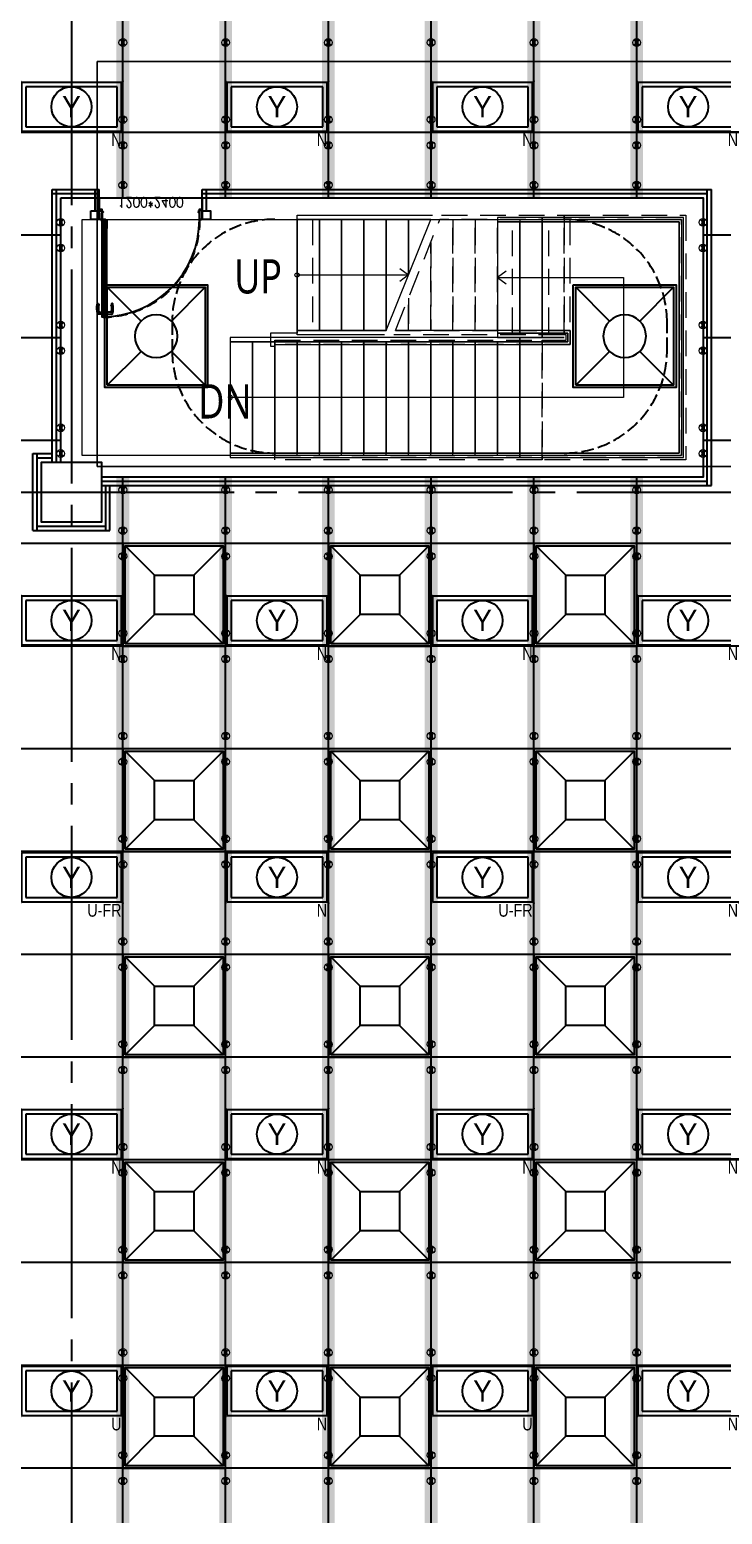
# Model space of a CAD drawing. Header units: millimetres. Extents: x -17313 to 27370, y -1010 to 13584.
# Drawn here: x 10991 to 11800, y 3306 to 5040 of the extents above; entities that cross this region are included whole.
import ezdxf
from ezdxf.enums import TextEntityAlignment as Align

# ---------------------------------------------------------------- set-up
doc = ezdxf.new("R2010")
doc.units = ezdxf.units.MM
doc.header["$LTSCALE"] = 100
for name, pattern in [('188K-SM-03-F10-ARCH-PA-Y2257103$0$HIDDEN2', [0.1875, 0.125, -0.0625]), ('X-S-FAB-L10$0$COL-CEN-LIN', [3.25, 2.5, -0.25, 0.25, -0.25]), ('X-S-FAB-L10$0$HIDDEN', [0.4, 0.3, -0.1]), ('X-S-FAB-L10$0$JJP_虛線(退縮線、投影線、地下室範圍、非屬本工程、圖面分區)', [0.45, 0.3, -0.15]), ('X-S-FAB-L10$0$虛線', [0.846667, 0.423333, -0.423333])]:
    doc.linetypes.add(name, pattern=pattern)
for name, color, linetype in [('0-XREF', 7, 'Continuous'), ('188K-SM-03-F10-ARCH-CEIL-Y2257103$0$K-CEIL-4.2', 8, 'Continuous'), ('188K-SM-03-F10-ARCH-CEIL-Y2257103$0$K-CEIL-4.2-AREA', 8, 'Continuous'), ('188K-SM-03-F10-ARCH-CEIL-Y2257103$0$K-鋼構', 121, 'Continuous'), ('188K-SM-03-F10-ARCH-PA-Y2257103$0$K-P1S-4.2-單抗', 53, 'Continuous'), ('188K-SM-03-F10-ARCH-PA-Y2257103$0$K-岩棉 2hr 7.5-單抗', 53, 'Continuous'), ('188K-SM-03-F10-ARCH-PA-Y2257103$0$非YK-K-防火門', 53, 'Continuous'), ('188K-SM-06-F10-ELEC-LIGHT-Y2257103$0$E-LIGHT(Y)-N', 8, 'Continuous'), ('188K-SM-06-F10-ELEC-LIGHT-Y2257103$0$E-LIGHT(Y)-U FR', 8, 'Continuous'), ('188K-SM-06-F10-ELEC-LIGHT-Y2257103$0$E-LIGHT(Y)-U XLPE', 8, 'Continuous'), ('188K-SM-06-F10-HVAC-FFU-Y2257103$0$AC-FFU-HEPA', 5, 'Continuous'), ('188K-SM-06-F10-HVAC-FFU-Y2257103$0$AC-FFU-ULPA+化學濾網-', 6, 'Continuous'), ('X-S-FAB-L10$0$0-DIM-TXT', 8, 'Continuous'), ('X-S-FAB-L10$0$A-STRS', 8, 'Continuous'), ('X-S-FAB-L10$0$A-TEXT', 8, 'Continuous'), ('X-S-FAB-L10$0$A-WALL-IN', 8, 'Continuous'), ('X-S-FAB-L10$0$BLOCK', 8, 'Continuous'), ('X-S-FAB-L10$0$CCL', 8, 'X-S-FAB-L10$0$COL-CEN-LIN'), ('X-S-FAB-L10$0$COL-S', 8, 'Continuous'), ('X-S-FAB-L10$0$DW_Frame', 8, 'Continuous'), ('X-S-FAB-L10$0$HID', 8, 'X-S-FAB-L10$0$HIDDEN'), ('X-S-FAB-L10$0$S-FNDN', 8, 'Continuous'), ('X-S-FAB-L10$0$S-SLAB-SHOW', 8, 'Continuous')]:
    doc.layers.add(name, color=color, linetype=linetype)
doc.layers.add('188K-SM-03-F10-ARCH-CEIL-Y2257103$0$K-吊點-標準', color=8, linetype='Continuous', lineweight=9)
doc.layers.add('188K-SM-06-F10-ELEC-LIGHT-Y2257103$0$Defpoints-CAS', color=8, linetype='Continuous', plot=False)
doc.styles.add('188K-SM-03-F10-ARCH-PA-Y2257103$0$Standard', font='txt.shx', dxfattribs={"bigfont": 'chineset.shx'})
doc.styles.add('188K-SM-06-F10-ELEC-LIGHT-Y2257103$0$Standard', font='arial.ttf')
doc.styles.add('188K-SM-06-F10-ELEC-LIGHT-Y2257103$0$xCI-5-F20-03-燈具$0$Standard', font='')
doc.styles.add('X-S-FAB-L10$0$CHINA', font='simplex.shx', dxfattribs={"width": 0.75, "bigfont": 'chineset.shx'})
doc.styles.add('X-S-FAB-L10$0$Standard', font='', dxfattribs={"width": 0.8})
doc.styles.add('X-S-FAB-L10$0$TG_NOTE_TEXT', font='simplex.shx', dxfattribs={"width": 0.75, "bigfont": 'chineset.shx'})
doc.styles.get('188K-SM-06-F10-ELEC-LIGHT-Y2257103$0$xCI-5-F20-03-燈具$0$Standard').set_extended_font_data('PMingLiU')
doc.styles.get('X-S-FAB-L10$0$Standard').set_extended_font_data('Microsoft JhengHei')

# ---------------------------------------------------------------- blocks, each defined once
blk = doc.blocks.new('188K-SM-06-F10-HVAC-FFU-Y2257103$0$H-FFU-ULPA+化濾')
for p, q in [((-82.9, 82.9), (-117.2, 117.3)), ((-37.1, 82.9), (-2.7, 117.3)), ((-117.2, 2.8), (-82.9, 37.1)), ((-2.7, 2.8), (-37.1, 37.1))]:
    blk.add_line(p, q)
for points in [[(-2.7, 2.8), (-2.7, 117.3), (-117.2, 117.3), (-117.2, 2.8)], [(-37.1, 37.1), (-37.1, 82.9), (-82.9, 82.9), (-82.9, 37.1)]]:
    blk.add_lwpolyline(points, close=True)
at = {"layer": 'DefPoints'}
blk.add_lwpolyline([(-120, 120), (0, 120), (0, 0), (-120, 0)], close=True, dxfattribs=at)
blk = doc.blocks.new('188K-SM-06-F10-HVAC-FFU-Y2257103$0$H-FU-U-12x12')
for p, q in [((423, 777), (28, 1172)), ((777, 777), (1172, 1172)), ((28, 28), (423, 423)), ((1172, 28), (777, 423))]:
    blk.add_line(p, q)
blk.add_lwpolyline([(1172, 28), (1172, 1172), (28, 1172), (28, 28)], close=True)
blk.add_circle((600, 600), 250)
at = {"layer": 'DefPoints'}
blk.add_lwpolyline([(1200, 1200), (0, 1200), (0, 0), (1200, 0)], close=True, dxfattribs=at)
blk = doc.blocks.new('188K-SM-06-F10-HVAC-FFU-Y2257103')
at = {"layer": '188K-SM-06-F10-HVAC-FFU-Y2257103$0$AC-FFU-HEPA', "xscale": -0.09999999999999432, "yscale": 0.09999999999999432, "zscale": 0.09999999999999432}
for p in [(11199, 4622), (11746, 4622)]:
    blk.add_blockref('188K-SM-06-F10-HVAC-FFU-Y2257103$0$H-FU-U-12x12', p, dxfattribs=at)
at = {"layer": '188K-SM-06-F10-HVAC-FFU-Y2257103$0$AC-FFU-ULPA+化學濾網-', "xscale": -1}
for p in [(11100, 4320), (11340, 4320), (11580, 4320), (11100, 4080), (11340, 4080), (11580, 4080), (11100, 3840), (11340, 3840), (11580, 3840), (11100, 3600), (11340, 3600), (11580, 3600), (11100, 3360), (11340, 3360), (11580, 3360)]:
    blk.add_blockref('188K-SM-06-F10-HVAC-FFU-Y2257103$0$H-FFU-ULPA+化濾', p, dxfattribs=at)
blk = doc.blocks.new('X-S-FAB-L10$0$FAB2-L05')
at = {"layer": 'X-S-FAB-L10$0$CCL'}
for p, q in [((-15120, 11005), (-15120, 0)), ((-26880, 5220), (1210, 5220))]:
    blk.add_line(p, q, dxfattribs=at)
at = {"layer": 'X-S-FAB-L10$0$COL-S'}
blk.add_lwpolyline([(-15155, 5255), (-15085, 5255), (-15085, 5185), (-15155, 5185)], close=True, dxfattribs=at)
blk = doc.blocks.new('X-S-FAB-L10')
for p, q in [((11072.5, 4843.5), (11072.5, 4818.5)), ((11192.5, 4843.5), (11192.5, 4818.5))]:
    blk.add_line(p, q)
blk.add_lwpolyline([(11075.5, 4818.5), (11075.5, 4704.5), (11079.875, 4704.5), (11079.875, 4818.5)], close=True)
blk.add_arc((11075.5, 4818.5), 114, 270, 0)
at = {"layer": 'X-S-FAB-L10$0$A-STRS', "lineweight": 0}
for p, q in [((11303.5, 4823.5), (11461.5, 4823.5)), ((11303.5, 4818.5), (11303.5, 4823.5)), ((11589.5, 4820.5), (11537.5, 4820.5)), ((11537.5, 4820.5), (11537.5, 4815.5)), ((11589.5, 4815.5), (11589.5, 4820.5)), ((11615.5, 4820.5), (11589.5, 4820.5)), ((11589.5, 4820.5), (11589.5, 4815.5)), ((11754.5, 4820.5), (11615.5, 4820.5)), ((11754.5, 4540.5), (11754.5, 4820.5)), ((11459.5, 4818.5), (11303.5, 4818.5)), ((11303.5, 4688.5), (11303.5, 4818.5)), ((11303.5, 4818.5), (11459.5, 4818.5)), ((11303.5, 4688.5), (11303.5, 4818.5)), ((11303.5, 4818.5), (11329.5, 4818.5)), ((11329.5, 4688.5), (11329.5, 4818.5)), ((11329.5, 4818.5), (11329.5, 4688.5)), ((11329.5, 4688.5), (11329.5, 4818.5)), ((11329.5, 4818.5), (11355.5, 4818.5)), ((11355.5, 4688.5), (11355.5, 4818.5)), ((11355.5, 4818.5), (11355.5, 4688.5)), ((11355.5, 4688.5), (11355.5, 4818.5)), ((11355.5, 4818.5), (11381.5, 4818.5)), ((11381.5, 4688.5), (11381.5, 4818.5)), ((11381.5, 4818.5), (11381.5, 4688.5)), ((11381.5, 4688.5), (11381.5, 4818.5)), ((11381.5, 4818.5), (11407.5, 4818.5)), ((11407.5, 4688.5), (11407.5, 4818.5)), ((11407.5, 4818.5), (11407.5, 4688.5)), ((11407.5, 4688.5), (11407.5, 4818.5)), ((11407.5, 4818.5), (11433.5, 4818.5)), ((11407.5, 4688.5), (11459.5, 4818.5)), ((11433.5, 4753.5), (11433.5, 4818.5)), ((11433.5, 4818.5), (11433.5, 4753.5)), ((11433.5, 4753.5), (11433.5, 4818.5)), ((11433.5, 4818.5), (11459.5, 4818.5)), ((11537.5, 4815.5), (11589.5, 4815.5)), ((11537.5, 4815.5), (11537.5, 4685.5)), ((11589.5, 4815.5), (11537.5, 4815.5)), ((11537.5, 4815.5), (11537.5, 4685.5)), ((11563.5, 4815.5), (11537.5, 4815.5)), ((11563.5, 4815.5), (11563.5, 4685.5)), ((11563.5, 4685.5), (11563.5, 4815.5)), ((11563.5, 4815.5), (11563.5, 4685.5)), ((11589.5, 4815.5), (11563.5, 4815.5)), ((11589.5, 4815.5), (11615.5, 4815.5)), ((11597.27, 4815.5), (11589.5, 4815.5)), ((11589.5, 4815.5), (11589.5, 4685.5)), ((11589.5, 4815.5), (11589.5, 4685.5)), ((11589.5, 4815.5), (11589.5, 4685.5)), ((11589.5, 4685.5), (11589.5, 4815.5)), ((11589.5, 4815.5), (11589.5, 4685.5)), ((11615.5, 4815.5), (11589.5, 4815.5)), ((11615.5, 4815.5), (11597.27, 4815.5)), ((11615.5, 4815.5), (11749.5, 4815.5)), ((11749.5, 4815.5), (11615.5, 4815.5)), ((11749.5, 4815.5), (11615.5, 4815.5)), ((11749.5, 4815.5), (11749.5, 4545.5)), ((11749.5, 4545.5), (11749.5, 4815.5)), ((11749.5, 4545.5), (11749.5, 4815.5)), ((11303.5, 4753.5), (11329.5, 4753.5)), ((11329.5, 4753.5), (11433.5, 4753.5)), ((11423.5, 4761), (11433.5, 4753.5)), ((11433.5, 4753.5), (11423.5, 4746)), ((11547.5, 4758), (11537.5, 4750.5)), ((11537.5, 4750.5), (11563.5, 4750.5)), ((11537.5, 4750.5), (11547.5, 4743)), ((11563.5, 4750.5), (11589.5, 4750.5)), ((11589.5, 4750.5), (11615.5, 4750.5)), ((11615.5, 4750.5), (11684.5, 4750.5)), ((11684.5, 4750.5), (11684.5, 4610.5)), ((11303.5, 4688.5), (11407.5, 4688.5)), ((11303.5, 4683.5), (11303.5, 4688.5)), ((11407.5, 4688.5), (11303.5, 4688.5)), ((11329.5, 4688.5), (11303.5, 4688.5)), ((11405.5, 4683.5), (11303.5, 4683.5)), ((11355.5, 4688.5), (11329.5, 4688.5)), ((11381.5, 4688.5), (11355.5, 4688.5)), ((11407.5, 4688.5), (11381.5, 4688.5)), ((11589.5, 4685.5), (11537.5, 4685.5)), ((11537.5, 4685.5), (11537.5, 4680.5)), ((11537.5, 4685.5), (11589.5, 4685.5)), ((11537.5, 4685.5), (11563.5, 4685.5)), ((11563.5, 4685.5), (11589.5, 4685.5)), ((11589.5, 4680.5), (11589.5, 4685.5)), ((11615.5, 4685.5), (11589.5, 4685.5)), ((11589.5, 4685.5), (11589.5, 4680.5)), ((11589.5, 4685.5), (11597.27, 4685.5)), ((11589.5, 4685.5), (11615.5, 4685.5)), ((11597.27, 4685.5), (11615.5, 4685.5)), ((11619.5, 4685.5), (11615.5, 4685.5)), ((11615.5, 4685.5), (11619.5, 4685.5)), ((11615.5, 4685.5), (11619.5, 4685.5)), ((11619.5, 4675.5), (11619.5, 4685.5)), ((11619.5, 4685.5), (11619.5, 4675.5)), ((11619.5, 4685.5), (11619.5, 4675.5)), ((11563.5, 4680.5), (11225.5, 4680.5)), ((11225.5, 4680.5), (11225.5, 4675.5)), ((11225.5, 4675.5), (11563.5, 4675.5)), ((11225.5, 4675.5), (11225.5, 4545.5)), ((11563.5, 4675.5), (11225.5, 4675.5)), ((11251.5, 4675.5), (11225.5, 4675.5)), ((11225.5, 4675.5), (11225.5, 4545.5)), ((11251.5, 4545.5), (11251.5, 4675.5)), ((11277.5, 4675.5), (11251.5, 4675.5)), ((11251.5, 4675.5), (11251.5, 4545.5)), ((11251.5, 4545.5), (11251.5, 4675.5)), ((11277.5, 4545.5), (11277.5, 4675.5)), ((11303.5, 4675.5), (11277.5, 4675.5)), ((11277.5, 4675.5), (11277.5, 4545.5)), ((11277.5, 4545.5), (11277.5, 4675.5)), ((11303.5, 4545.5), (11303.5, 4675.5)), ((11329.5, 4675.5), (11303.5, 4675.5)), ((11303.5, 4675.5), (11303.5, 4545.5)), ((11303.5, 4545.5), (11303.5, 4675.5)), ((11329.5, 4545.5), (11329.5, 4675.5)), ((11355.5, 4675.5), (11329.5, 4675.5)), ((11329.5, 4675.5), (11329.5, 4545.5)), ((11329.5, 4545.5), (11329.5, 4675.5)), ((11355.5, 4545.5), (11355.5, 4675.5)), ((11381.5, 4675.5), (11355.5, 4675.5)), ((11355.5, 4675.5), (11355.5, 4545.5)), ((11355.5, 4545.5), (11355.5, 4675.5)), ((11381.5, 4545.5), (11381.5, 4675.5)), ((11407.5, 4675.5), (11381.5, 4675.5)), ((11381.5, 4675.5), (11381.5, 4545.5)), ((11381.5, 4545.5), (11381.5, 4675.5)), ((11407.5, 4545.5), (11407.5, 4675.5)), ((11433.5, 4675.5), (11407.5, 4675.5)), ((11407.5, 4675.5), (11407.5, 4545.5)), ((11407.5, 4545.5), (11407.5, 4675.5)), ((11433.5, 4545.5), (11433.5, 4675.5)), ((11459.5, 4675.5), (11433.5, 4675.5)), ((11433.5, 4675.5), (11433.5, 4545.5)), ((11433.5, 4545.5), (11433.5, 4675.5)), ((11459.5, 4545.5), (11459.5, 4675.5)), ((11485.5, 4675.5), (11459.5, 4675.5)), ((11459.5, 4675.5), (11459.5, 4545.5)), ((11459.5, 4545.5), (11459.5, 4675.5)), ((11485.5, 4545.5), (11485.5, 4675.5)), ((11511.5, 4675.5), (11485.5, 4675.5)), ((11485.5, 4675.5), (11485.5, 4545.5)), ((11485.5, 4545.5), (11485.5, 4675.5)), ((11511.5, 4545.5), (11511.5, 4675.5)), ((11537.5, 4675.5), (11511.5, 4675.5)), ((11511.5, 4675.5), (11511.5, 4545.5)), ((11511.5, 4545.5), (11511.5, 4675.5)), ((11537.5, 4680.5), (11589.5, 4680.5)), ((11537.5, 4545.5), (11537.5, 4675.5)), ((11563.5, 4675.5), (11537.5, 4675.5)), ((11537.5, 4675.5), (11537.5, 4545.5)), ((11537.5, 4545.5), (11537.5, 4675.5)), ((11589.5, 4680.5), (11563.5, 4680.5)), ((11563.5, 4680.5), (11563.5, 4675.5)), ((11563.5, 4675.5), (11563.5, 4680.5)), ((11563.5, 4675.5), (11589.5, 4675.5)), ((11589.5, 4675.5), (11563.5, 4675.5)), ((11563.5, 4545.5), (11563.5, 4675.5)), ((11563.5, 4545.5), (11563.5, 4675.5)), ((11589.5, 4675.5), (11563.5, 4675.5)), ((11563.5, 4675.5), (11563.5, 4545.5)), ((11563.5, 4545.5), (11563.5, 4675.5)), ((11589.5, 4680.5), (11615.5, 4680.5)), ((11614.5, 4680.5), (11589.5, 4680.5)), ((11589.5, 4675.5), (11619.5, 4675.5)), ((11619.5, 4675.5), (11589.5, 4675.5)), ((11619.5, 4675.5), (11589.5, 4675.5)), ((11615.5, 4680.5), (11614.5, 4680.5)), ((11251.5, 4610.5), (11225.5, 4610.5)), ((11563.5, 4610.5), (11251.5, 4610.5)), ((11589.5, 4610.5), (11563.5, 4610.5)), ((11684.5, 4610.5), (11589.5, 4610.5)), ((11563.5, 4545.5), (11225.5, 4545.5)), ((11225.5, 4545.5), (11225.5, 4540.5)), ((11225.5, 4545.5), (11563.5, 4545.5)), ((11225.5, 4545.5), (11251.5, 4545.5)), ((11251.5, 4545.5), (11277.5, 4545.5)), ((11277.5, 4545.5), (11303.5, 4545.5)), ((11303.5, 4545.5), (11329.5, 4545.5)), ((11329.5, 4545.5), (11355.5, 4545.5)), ((11355.5, 4545.5), (11381.5, 4545.5)), ((11381.5, 4545.5), (11407.5, 4545.5)), ((11407.5, 4545.5), (11433.5, 4545.5)), ((11433.5, 4545.5), (11459.5, 4545.5)), ((11459.5, 4545.5), (11485.5, 4545.5)), ((11485.5, 4545.5), (11511.5, 4545.5)), ((11511.5, 4545.5), (11537.5, 4545.5)), ((11537.5, 4545.5), (11563.5, 4545.5)), ((11589.5, 4545.5), (11563.5, 4545.5)), ((11563.5, 4545.5), (11563.5, 4540.5)), ((11563.5, 4540.5), (11563.5, 4545.5)), ((11563.5, 4545.5), (11589.5, 4545.5)), ((11563.5, 4545.5), (11589.5, 4545.5)), ((11749.5, 4545.5), (11589.5, 4545.5)), ((11589.5, 4545.5), (11749.5, 4545.5)), ((11589.5, 4545.5), (11749.5, 4545.5)), ((11225.5, 4540.5), (11563.5, 4540.5)), ((11563.5, 4540.5), (11589.5, 4540.5)), ((11589.5, 4540.5), (11754.5, 4540.5))]:
    blk.add_line(p, q, dxfattribs=at)
at = {"layer": 'X-S-FAB-L10$0$A-STRS', "linetype": 'X-S-FAB-L10$0$JJP_虛線(退縮線、投影線、地下室範圍、非屬本工程、圖面分區)', "lineweight": 0}
for p, q in [((11472.27, 4823.5), (11615.5, 4823.5)), ((11615.5, 4823.5), (11615.5, 4818.5)), ((11615.5, 4823.5), (11757.5, 4823.5)), ((11615.5, 4818.5), (11615.5, 4823.5)), ((11757.5, 4823.5), (11757.5, 4537.5)), ((11321.546, 4818.5), (11321.546, 4688.5)), ((11418.27, 4688.5), (11470.27, 4818.5)), ((11615.5, 4818.5), (11470.27, 4818.5)), ((11470.27, 4818.5), (11485.5, 4818.5)), ((11485.5, 4688.5), (11485.5, 4818.5)), ((11485.5, 4818.5), (11485.5, 4688.5)), ((11485.5, 4688.5), (11485.5, 4818.5)), ((11485.5, 4818.5), (11511.5, 4818.5)), ((11511.5, 4688.5), (11511.5, 4818.5)), ((11511.5, 4818.5), (11511.5, 4688.5)), ((11511.5, 4688.5), (11511.5, 4818.5)), ((11511.5, 4818.5), (11537.5, 4818.5)), ((11537.5, 4688.5), (11537.5, 4818.5)), ((11537.5, 4818.5), (11537.5, 4688.5)), ((11537.5, 4688.5), (11537.5, 4818.5)), ((11537.5, 4818.5), (11563.5, 4818.5)), ((11554.915, 4685.5), (11554.915, 4815.5)), ((11563.5, 4688.5), (11563.5, 4818.5)), ((11563.5, 4818.5), (11563.5, 4688.5)), ((11563.5, 4688.5), (11563.5, 4818.5)), ((11563.5, 4818.5), (11589.5, 4818.5)), ((11589.5, 4688.5), (11589.5, 4818.5)), ((11589.5, 4818.5), (11589.5, 4688.5)), ((11589.5, 4688.5), (11589.5, 4818.5)), ((11589.5, 4818.5), (11615.5, 4818.5)), ((11597.27, 4685.5), (11597.27, 4815.5)), ((11752.5, 4818.5), (11615.5, 4818.5)), ((11615.5, 4688.5), (11615.5, 4818.5)), ((11615.5, 4688.5), (11615.5, 4818.5)), ((11615.5, 4688.5), (11615.5, 4818.5)), ((11615.5, 4818.5), (11615.5, 4688.5)), ((11615.5, 4688.5), (11615.5, 4818.5)), ((11615.5, 4818.5), (11752.5, 4818.5)), ((11621.991, 4818.5), (11621.991, 4688.5)), ((11752.5, 4542.5), (11752.5, 4818.5)), ((11752.5, 4818.5), (11752.5, 4542.5)), ((11459.5, 4688.5), (11459.5, 4791.574)), ((11459.5, 4791.574), (11459.5, 4688.5)), ((11459.5, 4688.5), (11459.5, 4791.574)), ((11433.5, 4688.5), (11433.5, 4726.574)), ((11433.5, 4726.574), (11433.5, 4688.5)), ((11433.5, 4688.5), (11433.5, 4726.574)), ((11615.5, 4683.5), (11416.27, 4683.5)), ((11418.27, 4688.5), (11615.5, 4688.5)), ((11433.5, 4688.5), (11418.27, 4688.5)), ((11459.5, 4688.5), (11433.5, 4688.5)), ((11485.5, 4688.5), (11459.5, 4688.5)), ((11511.5, 4688.5), (11485.5, 4688.5)), ((11537.5, 4688.5), (11511.5, 4688.5)), ((11563.5, 4688.5), (11537.5, 4688.5)), ((11589.5, 4688.5), (11563.5, 4688.5)), ((11615.5, 4688.5), (11589.5, 4688.5)), ((11615.5, 4688.5), (11615.5, 4683.5)), ((11615.5, 4688.5), (11622.5, 4688.5)), ((11615.5, 4683.5), (11615.5, 4688.5)), ((11622.5, 4688.5), (11615.5, 4688.5)), ((11617.5, 4683.5), (11615.5, 4683.5)), ((11617.5, 4677.5), (11617.5, 4683.5)), ((11622.5, 4688.5), (11622.5, 4672.5)), ((11622.5, 4672.5), (11622.5, 4688.5)), ((11277.5, 4672.5), (11277.5, 4677.5)), ((11277.5, 4677.5), (11589.5, 4677.5)), ((11589.5, 4672.5), (11277.5, 4672.5)), ((11277.5, 4542.5), (11277.5, 4672.5)), ((11277.5, 4672.5), (11303.5, 4672.5)), ((11303.5, 4672.5), (11303.5, 4542.5)), ((11303.5, 4542.5), (11303.5, 4672.5)), ((11303.5, 4672.5), (11329.5, 4672.5)), ((11303.5, 4672.5), (11303.5, 4542.5)), ((11329.5, 4672.5), (11329.5, 4542.5)), ((11329.5, 4542.5), (11329.5, 4672.5)), ((11329.5, 4672.5), (11355.5, 4672.5)), ((11329.5, 4672.5), (11329.5, 4542.5)), ((11355.5, 4672.5), (11355.5, 4542.5)), ((11355.5, 4542.5), (11355.5, 4672.5)), ((11355.5, 4672.5), (11381.5, 4672.5)), ((11355.5, 4672.5), (11355.5, 4542.5)), ((11381.5, 4672.5), (11381.5, 4542.5)), ((11381.5, 4542.5), (11381.5, 4672.5)), ((11381.5, 4672.5), (11407.5, 4672.5)), ((11381.5, 4672.5), (11381.5, 4542.5)), ((11407.5, 4672.5), (11407.5, 4542.5)), ((11407.5, 4542.5), (11407.5, 4672.5)), ((11407.5, 4672.5), (11433.5, 4672.5)), ((11407.5, 4672.5), (11407.5, 4542.5)), ((11433.5, 4672.5), (11433.5, 4542.5)), ((11433.5, 4542.5), (11433.5, 4672.5)), ((11433.5, 4672.5), (11459.5, 4672.5)), ((11433.5, 4672.5), (11433.5, 4542.5)), ((11459.5, 4672.5), (11459.5, 4542.5)), ((11459.5, 4542.5), (11459.5, 4672.5)), ((11459.5, 4672.5), (11485.5, 4672.5)), ((11459.5, 4672.5), (11459.5, 4542.5)), ((11485.5, 4672.5), (11485.5, 4542.5)), ((11485.5, 4542.5), (11485.5, 4672.5)), ((11485.5, 4672.5), (11511.5, 4672.5)), ((11485.5, 4672.5), (11485.5, 4542.5)), ((11511.5, 4672.5), (11511.5, 4542.5)), ((11511.5, 4542.5), (11511.5, 4672.5)), ((11511.5, 4672.5), (11537.5, 4672.5)), ((11511.5, 4672.5), (11511.5, 4542.5)), ((11537.5, 4672.5), (11537.5, 4542.5)), ((11537.5, 4542.5), (11537.5, 4672.5)), ((11537.5, 4672.5), (11563.5, 4672.5)), ((11537.5, 4672.5), (11537.5, 4542.5)), ((11563.5, 4545.5), (11563.5, 4675.5)), ((11563.5, 4672.5), (11563.5, 4542.5)), ((11563.5, 4672.5), (11589.5, 4672.5)), ((11563.5, 4542.5), (11563.5, 4672.5)), ((11563.5, 4672.5), (11563.5, 4542.5)), ((11589.5, 4672.5), (11589.5, 4677.5)), ((11589.5, 4677.5), (11617.5, 4677.5)), ((11589.5, 4677.5), (11589.5, 4672.5)), ((11622.5, 4672.5), (11589.5, 4672.5)), ((11589.5, 4672.5), (11589.5, 4542.5)), ((11589.5, 4672.5), (11589.5, 4542.5)), ((11589.5, 4672.5), (11589.5, 4542.5)), ((11589.5, 4542.5), (11589.5, 4672.5)), ((11589.5, 4672.5), (11622.5, 4672.5)), ((11589.5, 4672.5), (11589.5, 4542.5)), ((11277.5, 4537.5), (11277.5, 4542.5)), ((11277.5, 4542.5), (11589.5, 4542.5)), ((11303.5, 4542.5), (11277.5, 4542.5)), ((11589.5, 4537.5), (11277.5, 4537.5)), ((11329.5, 4542.5), (11303.5, 4542.5)), ((11355.5, 4542.5), (11329.5, 4542.5)), ((11381.5, 4542.5), (11355.5, 4542.5)), ((11407.5, 4542.5), (11381.5, 4542.5)), ((11433.5, 4542.5), (11407.5, 4542.5)), ((11459.5, 4542.5), (11433.5, 4542.5)), ((11485.5, 4542.5), (11459.5, 4542.5)), ((11511.5, 4542.5), (11485.5, 4542.5)), ((11537.5, 4542.5), (11511.5, 4542.5)), ((11563.5, 4542.5), (11537.5, 4542.5)), ((11589.5, 4542.5), (11563.5, 4542.5)), ((11589.5, 4537.5), (11589.5, 4542.5)), ((11589.5, 4542.5), (11752.5, 4542.5)), ((11589.5, 4542.5), (11589.5, 4537.5)), ((11752.5, 4542.5), (11589.5, 4542.5)), ((11757.5, 4537.5), (11589.5, 4537.5))]:
    blk.add_line(p, q, dxfattribs=at)
at = {"layer": 'X-S-FAB-L10$0$A-STRS', "linetype": 'X-S-FAB-L10$0$虛線', "lineweight": 0}
for p, q in [((11470.27, 4818.5), (11615.5, 4818.5)), ((11615.5, 4818.5), (11621.991, 4818.5)), ((11621.991, 4818.5), (11752.5, 4818.5)), ((11752.5, 4818.5), (11752.5, 4542.5)), ((11615.5, 4688.5), (11418.27, 4688.5)), ((11621.991, 4688.5), (11615.5, 4688.5)), ((11622.5, 4688.5), (11621.991, 4688.5)), ((11622.5, 4672.5), (11622.5, 4688.5)), ((11277.5, 4542.5), (11277.5, 4672.5)), ((11277.5, 4672.5), (11589.5, 4672.5)), ((11589.5, 4672.5), (11622.5, 4672.5)), ((11589.5, 4542.5), (11277.5, 4542.5)), ((11752.5, 4542.5), (11589.5, 4542.5))]:
    blk.add_line(p, q, dxfattribs=at)
at = {"layer": 'X-S-FAB-L10$0$A-STRS', "lineweight": 0, "flags": 128}
for points in [[(11303.5, 4756, -1), (11303.5, 4751, -1)], [(11225.5, 4608, 1), (11225.5, 4613, 1)]]:
    blk.add_lwpolyline(points, format="xyb", close=True, dxfattribs=at)
at = {"layer": 'X-S-FAB-L10$0$A-WALL-IN', "lineweight": 0}
for p, q in [((11027.5, 4843.5), (11027.5, 4818.5)), ((11072.5, 4843.5), (11027.5, 4843.5)), ((11752.5, 4843.5), (11192.5, 4843.5)), ((11052.5, 4818.5), (11072.5, 4818.5)), ((11192.5, 4818.5), (11752.5, 4818.5))]:
    blk.add_line(p, q, dxfattribs=at)
at = {"layer": 'X-S-FAB-L10$0$A-WALL-IN', "lineweight": 0, "flags": 128}
for points in [[(11777.5, 4843.5), (11752.5, 4843.5)], [(11777.5, 4542.5), (11777.5, 4843.5)], [(11027.5, 4818.5), (11027.5, 4542.5)], [(11052.5, 4542.5), (11052.5, 4818.5)], [(11752.5, 4818.5), (11752.5, 4542.5)], [(11027.5, 4535), (11027.5, 4542.5)], [(11752.5, 4542.5), (11052.5, 4542.5)], [(11777.5, 4517.5), (11777.5, 4542.5)], [(11075, 4517.5), (11777.5, 4517.5)]]:
    blk.add_lwpolyline(points, dxfattribs=at)
at = {"layer": 'X-S-FAB-L10$0$COL-S'}
for p, q in [((11005, 4535), (11075, 4535)), ((11005, 4465), (11005, 4535)), ((11075, 4535), (11075, 4465)), ((11075, 4465), (11005, 4465))]:
    blk.add_line(p, q, dxfattribs=at)
at = {"layer": 'X-S-FAB-L10$0$DW_Frame'}
for points in [[(11072.5, 4830.5), (11075.5, 4830.5), (11075.5, 4818.5), (11072.5, 4818.5)], [(11192.5, 4818.5), (11189.5, 4818.5), (11189.5, 4830.5), (11192.5, 4830.5)]]:
    blk.add_lwpolyline(points, dxfattribs=at)
at = {"layer": 'X-S-FAB-L10$0$HID', "ltscale": 0.5}
for p, q in [((11157.5, 4698.5), (11157.5, 4665.5)), ((11735.5, 4665.5), (11735.5, 4698.5))]:
    blk.add_line(p, q, dxfattribs=at)
for centre, start, end in [((11277.5, 4698.5), 90, 180), ((11615.5, 4698.5), 0, 90), ((11277.5, 4665.5), 180, 270), ((11615.5, 4665.5), 270, 0)]:
    blk.add_arc(centre, 120, start, end, dxfattribs=at)
at = {"layer": 'X-S-FAB-L10$0$S-FNDN', "lineweight": 0, "flags": 128}
for points in [[(11935, 9055), (4350, 9055), (4350, 7470), (9330, 7470), (9330, -55), (11935, -55), (11935, 4530), (11070, 4530), (11070, 5003), (11935, 5003)], [(11070, 4530), (11935, 4530), (11935, -55), (12665, -55), (12665, -270), (15175, -270), (15175, -55), (15905, -55), (15905, 4530), (16672.5, 4530), (16672.5, 5003), (15905, 5003), (15905, 9055), (11935, 9055), (11935, 5003), (11070, 5003)]]:
    blk.add_lwpolyline(points, close=True, dxfattribs=at)
at = {"layer": 'X-S-FAB-L10$0$S-SLAB-SHOW', "lineweight": 0, "flags": 128}
blk.add_lwpolyline([(11303.5, 4685.5), (11272.5, 4685.5), (11272.5, 4670.5), (11277.5, 4670.5), (11277.5, 4542.5), (11052.5, 4542.5), (11052.5, 4818.5), (11303.5, 4818.5)], close=True, dxfattribs=at)
blk.add_lwpolyline([(11303.5, 4685.5), (11272.5, 4685.5), (11272.5, 4670.5), (11277.5, 4670.5), (11277.5, 4542.5), (11052.5, 4542.5), (11052.5, 4818.5), (11303.5, 4818.5)], close=True, dxfattribs=at)
at = {"layer": 'X-S-FAB-L10$0$BLOCK'}
blk.add_blockref('X-S-FAB-L10$0$FAB2-L05', (26160, -720), dxfattribs=at)
at = {"style": 'X-S-FAB-L10$0$TG_NOTE_TEXT', "width": 0.5, "flags": 1}
for p in [(7463.301, 9020), (18268.251, 8649), (11197.77, 4800.167), (16485.801, 4800.167), (25420.27, 2635), (13360, 320.001, 0), (7463.301, -33.333)]:
    blk.add_attdef('WH', text='', height=20, dxfattribs=at).set_placement(p, align=Align.BOTTOM_LEFT)
at = {"width": 0.5}
for style, p in [('X-S-FAB-L10$0$TG_NOTE_TEXT', (7585, 9020)), ('X-S-FAB-L10$0$TG_NOTE_TEXT', (18389.95, 8649)), ('X-S-FAB-L10$0$TG_NOTE_TEXT', (11117.5, 4813.5)), ('X-S-FAB-L10$0$TG_NOTE_TEXT', (16607.5, 4813.5)), ('X-S-FAB-L10$0$TG_NOTE_TEXT', (25350, 2635)), ('X-S-FAB-L10$0$Standard', (13129.375, 325.001, 0)), ('X-S-FAB-L10$0$TG_NOTE_TEXT', (7585, -20))]:
    blk.add_attdef('DESC', text='', height=10, dxfattribs=dict(at, style=style)).set_placement(p, align=Align.BOTTOM_LEFT)
for tag, style, p in [('TYPE', 'X-S-FAB-L10$0$TG_NOTE_TEXT', (7619.286, 9020)), ('NO', 'X-S-FAB-L10$0$TG_NOTE_TEXT', (7650.095, 9020)), ('TYPE', 'X-S-FAB-L10$0$TG_NOTE_TEXT', (18424.236, 8649)), ('NO', 'X-S-FAB-L10$0$TG_NOTE_TEXT', (18455.045, 8649)), ('NO', 'X-S-FAB-L10$0$TG_NOTE_TEXT', (11088.595, 4813.5)), ('TYPE', 'X-S-FAB-L10$0$TG_NOTE_TEXT', (11151.786, 4813.5)), ('TYPE', 'X-S-FAB-L10$0$TG_NOTE_TEXT', (16641.786, 4813.5)), ('NO', 'X-S-FAB-L10$0$TG_NOTE_TEXT', (16672.595, 4813.5)), ('NO', 'X-S-FAB-L10$0$TG_NOTE_TEXT', (25313, 2635)), ('TYPE', 'X-S-FAB-L10$0$TG_NOTE_TEXT', (25350, 2635)), ('NO', 'X-S-FAB-L10$0$Standard', (13100, 320.001, 0)), ('TYPE', 'X-S-FAB-L10$0$Standard', (13129.375, 320.001, 0)), ('TYPE', 'X-S-FAB-L10$0$TG_NOTE_TEXT', (7619.286, -20)), ('NO', 'X-S-FAB-L10$0$TG_NOTE_TEXT', (7650.095, -20))]:
    blk.add_attdef(tag, text='', height=10, dxfattribs=dict(at, style=style)).set_placement(p, align=Align.BOTTOM_RIGHT)
at = {"style": 'X-S-FAB-L10$0$TG_NOTE_TEXT', "width": 0.5, "flags": 1}
for rotation, p in [(180, (43, 7480)), (180, (943, 7480)), (90, (24310, 3717.77)), (270, (17080, 1711.699))]:
    blk.add_attdef('WH', text='', height=20, rotation=rotation, dxfattribs=at).set_placement(p, align=Align.BOTTOM_LEFT)
at = {"width": 0.5}
for rotation, style, p in [(180, 'X-S-FAB-L10$0$Standard', (317.625, 7480)), (180, 'X-S-FAB-L10$0$Standard', (1217.625, 7480)), (90, 'X-S-FAB-L10$0$TG_NOTE_TEXT', (24310, 3647.5)), (270, 'X-S-FAB-L10$0$TG_NOTE_TEXT', (17080, 1605))]:
    blk.add_attdef('DESC', text='', height=10, rotation=rotation, dxfattribs=dict(at, style=style)).set_placement(p, align=Align.BOTTOM_LEFT)
for tag, rotation, style, p in [('TYPE', 180, 'X-S-FAB-L10$0$Standard', (317.625, 7480)), ('NO', 180, 'X-S-FAB-L10$0$Standard', (347, 7480)), ('TYPE', 180, 'X-S-FAB-L10$0$Standard', (1217.625, 7480)), ('NO', 180, 'X-S-FAB-L10$0$Standard', (1247, 7480)), ('TYPE', 90, 'X-S-FAB-L10$0$TG_NOTE_TEXT', (24310, 3647.5)), ('NO', 90, 'X-S-FAB-L10$0$TG_NOTE_TEXT', (24310, 3610.5)), ('TYPE', 270, 'X-S-FAB-L10$0$TG_NOTE_TEXT', (17080, 1605)), ('NO', 270, 'X-S-FAB-L10$0$TG_NOTE_TEXT', (17080, 1573))]:
    blk.add_attdef(tag, text='', height=10, rotation=rotation, dxfattribs=dict(at, style=style)).set_placement(p, align=Align.BOTTOM_RIGHT)
at = {"layer": 'X-S-FAB-L10$0$0-DIM-TXT', "style": 'X-S-FAB-L10$0$CHINA', "width": 0.75}
for p in [(667.414, 7855.1, -2689.4), (22627.353, 6728.814), (25644.722, 6728.814), (24778.787, 5569.051), (1118.252, 4980), (417.801, 4594.623), (23874.84, 4355), (22927.43, 4330.122), (23749.869, 3901.367), (417.801, 3765.236), (1118.252, 3730), (417.801, 3115.79), (536.882, 2227.832), (16908.994, 1782.652), (888.445, 880.466), (16977.43, 750), (18878.841, 750), (25641.221, 553.233), (21364.03, 526.894)]:
    blk.add_attdef('HIG', text='', height=80, dxfattribs=at).set_placement(p, align=Align.MIDDLE_LEFT)
at = {"layer": 'X-S-FAB-L10$0$A-TEXT', "style": 'X-S-FAB-L10$0$Standard', "width": 0.8}
for s, p in [('UP', (11230.122, 4731.885)), ('DN', (11188.187, 4585.878))]:
    blk.add_text(s, height=40, dxfattribs=at).set_placement(p)
blk = doc.blocks.new('188K-SM-03-F10-ARCH-CEIL-Y2257103$0$A$C2CA95053')
h = blk.add_hatch(color=256)
edge = h.paths.add_edge_path()
edge.add_arc((0, 0), 0.5, 0, 360)
for p, q in [((3.2, 3.2), (-3.2, -3.2)), ((3.2, -3.2), (-3.2, 3.2))]:
    blk.add_line(p, q)
blk.add_lwpolyline([(-1.6, 2.5), (-1.6, -2.5), (1.6, -2.5), (1.6, 2.5)], close=True)
for radius in [4.5, 0.5]:
    blk.add_circle((0, 0), radius)
blk = doc.blocks.new('188K-SM-03-F10-ARCH-CEIL-Y2257103$0$天花板吊點-附調整片 - 3_8_螺桿吊架 100 mm 高調整片-V1-1FL')
blk.add_blockref('188K-SM-03-F10-ARCH-CEIL-Y2257103$0$A$C2CA95053', (0, 0))
blk = doc.blocks.new('188K-SM-03-F10-ARCH-CEIL-Y2257103')
at = {"layer": '188K-SM-03-F10-ARCH-CEIL-Y2257103$0$K-CEIL-4.2'}
for p, q in [((11100, 4843.5), (11100, 8632.2)), ((11220, 4843.5), (11220, 8632.2)), ((11340, 4843.5), (11340, 8632.2)), ((11460, 4843.5), (11460, 8632.2)), ((11580, 4843.5), (11580, 8632.2)), ((11700, 4843.5), (11700, 8632.2)), ((23502.2, 4920), (1847.7, 4920)), ((11027.5, 4800), (1847.7, 4800)), ((15947.5, 4800), (11777.5, 4800)), ((11027.5, 4680), (1847.7, 4680)), ((15947.5, 4680), (11777.5, 4680)), ((11027.5, 4560), (1847.7, 4560)), ((15947.5, 4560), (11777.5, 4560)), ((11100, 312.7), (11100, 4517.5)), ((11220, 312.7), (11220, 4517.5)), ((11340, 312.7), (11340, 4517.5)), ((11460, 312.7), (11460, 4517.5)), ((11580, 312.7), (11580, 4517.5)), ((11700, 312.7), (11700, 4517.5)), ((23467.2, 4440), (1847.7, 4440)), ((23467.2, 4320), (1847.7, 4320)), ((23467.2, 4200), (1847.7, 4200)), ((23467.2, 4080), (1847.7, 4080)), ((23467.2, 3960), (1847.7, 3960)), ((23467.2, 3840), (1847.7, 3840)), ((23467.2, 3720), (1847.7, 3720)), ((23467.2, 3600), (1847.7, 3600)), ((24297.2, 3480), (1850, 3480)), ((24297.2, 3360), (1847.7, 3360))]:
    blk.add_line(p, q, dxfattribs=at)
at = {"layer": '188K-SM-03-F10-ARCH-CEIL-Y2257103$0$K-CEIL-4.2-AREA'}
blk.add_lwpolyline([(11027.5, 4843.5), (11777.5, 4843.5), (11777.5, 4517.5), (11075, 4517.5), (11075.2, 4465), (11005, 4465), (11005, 4535), (11027.5, 4535)], close=True, dxfattribs=at)
at = {"layer": '188K-SM-03-F10-ARCH-CEIL-Y2257103$0$K-鋼構', "const_width": 15, "elevation": 0}
for points in [[(11100, 8769.9), (11100, 4843.5)], [(11220, 8769.9), (11220, 4843.5)], [(11340, 8769.9), (11340, 4843.5)], [(11460, 8769.9), (11460, 4843.5)], [(11580, 8769.9), (11580, 4843.5)], [(11700, 8769.9), (11700, 4843.5)], [(11100, 4517.5), (11100, 230)], [(11220, 4517.5), (11220, 230)], [(11340, 4517.5), (11340, 230)], [(11460, 4517.5), (11460, 230)], [(11580, 4517.5), (11580, 230)], [(11700, 4517.5), (11700, 230)]]:
    blk.add_lwpolyline(points, dxfattribs=at)
at = {"layer": '188K-SM-03-F10-ARCH-CEIL-Y2257103$0$K-吊點-標準', "color": 170, "lineweight": 18, "rotation": 179.9999999999997}
for p in [(11100, 5025), (11220, 5025), (11340, 5025), (11460, 5025), (11580, 5025), (11700, 5025), (11100, 4935), (11220, 4935), (11340, 4935), (11460, 4935), (11580, 4935), (11700, 4935), (11100, 4905), (11220, 4905), (11340, 4905), (11460, 4905), (11580, 4905), (11700, 4905), (11100, 4858.5), (11220, 4858.5), (11340, 4858.5), (11460, 4858.5), (11580, 4858.5), (11700, 4858.5), (11027.5, 4815), (11777.5, 4815), (11027.5, 4785), (11777.5, 4785), (11027.5, 4695), (11777.5, 4695), (11027.5, 4665), (11777.5, 4665), (11027.5, 4575), (11777.5, 4575), (11027.5, 4545), (11777.5, 4545), (11100, 4502.5), (11220, 4502.5), (11340, 4502.5), (11460, 4502.5), (11580, 4502.5), (11700, 4502.5), (11100, 4455), (11220, 4455), (11340, 4455), (11460, 4455), (11580, 4455), (11700, 4455), (11100, 4425), (11220, 4425), (11340, 4425), (11460, 4425), (11580, 4425), (11700, 4425), (11100, 4335), (11220, 4335), (11340, 4335), (11460, 4335), (11580, 4335), (11700, 4335), (11100, 4305), (11220, 4305), (11340, 4305), (11460, 4305), (11580, 4305), (11700, 4305), (11100, 4215), (11220, 4215), (11340, 4215), (11460, 4215), (11580, 4215), (11700, 4215), (11100, 4185), (11220, 4185), (11340, 4185), (11460, 4185), (11580, 4185), (11700, 4185), (11100, 4095), (11220, 4095), (11340, 4095), (11460, 4095), (11580, 4095), (11700, 4095), (11100, 4065), (11220, 4065), (11340, 4065), (11460, 4065), (11580, 4065), (11700, 4065), (11100, 3975), (11220, 3975), (11340, 3975), (11460, 3975), (11580, 3975), (11700, 3975), (11100, 3945), (11220, 3945), (11340, 3945), (11460, 3945), (11580, 3945), (11700, 3945), (11100, 3855), (11220, 3855), (11340, 3855), (11460, 3855), (11580, 3855), (11700, 3855), (11100, 3825), (11220, 3825), (11340, 3825), (11460, 3825), (11580, 3825), (11700, 3825), (11100, 3735), (11220, 3735), (11340, 3735), (11460, 3735), (11580, 3735), (11700, 3735), (11100, 3705), (11220, 3705), (11340, 3705), (11460, 3705), (11580, 3705), (11700, 3705), (11100, 3615), (11220, 3615), (11340, 3615), (11460, 3615), (11580, 3615), (11700, 3615), (11100, 3585), (11220, 3585), (11340, 3585), (11460, 3585), (11580, 3585), (11700, 3585), (11100, 3495), (11220, 3495), (11340, 3495), (11460, 3495), (11580, 3495), (11700, 3495), (11100, 3465), (11220, 3465), (11340, 3465), (11460, 3465), (11580, 3465), (11700, 3465), (11100, 3375), (11220, 3375), (11340, 3375), (11460, 3375), (11580, 3375), (11700, 3375), (11100, 3345), (11220, 3345), (11340, 3345), (11460, 3345), (11580, 3345), (11700, 3345)]:
    blk.add_blockref('188K-SM-03-F10-ARCH-CEIL-Y2257103$0$天花板吊點-附調整片 - 3_8_螺桿吊架 100 mm 高調整片-V1-1FL', p, dxfattribs=at)
blk = doc.blocks.new('188K-SM-03-F10-ARCH-PA-Y2257103$0$F14P8-SM-03-FB1-ARCH-PA(B)-Y2210902$0$18P2-XFDP40$0$GAD2205')
blk.add_lwpolyline([(0, 1), (0, 1), (-18, 1, -0.414214), (-18, 2), (-18, 3, -0.414214), (-18, 3), (-14, 3, 0.414214), (-13, 4), (-13, 4, 0.414214), (-14, 4), (-18, 4, -0.414214), (-18, 5), (-18, 12, -0.414214), (-18, 12), (-18, 12, 0.414214), (-18, 12), (-18, 14, 0.72636), (-19, 14), (-19, 13, 0.158507), (-19, 13), (-19, 0, 0.414214), (-19, 0), (19, 0, 0.414214), (19, 0), (19, 13, 0.158507), (19, 13), (19, 14, 0.72636), (18, 14), (18, 12, 0.414214), (18, 12, -0.414214), (18, 12), (18, 5, -0.414214), (18, 4), (14, 4, 0.414214), (13, 4), (13, 4, 0.414214), (14, 3), (18, 3, -0.414214), (18, 3), (18, 2, -0.414214), (18, 1), (0, 1)], format="xyb", close=True)
blk = doc.blocks.new('188K-SM-03-F10-ARCH-PA-Y2257103$0$(FS1-4)1hr單開防火門-1200x2400')
for p, q in [((8.8, 117.1, 0), (9.6, 117.1, 0)), ((8.8, 112.2, 0), (8.8, 117.1, 0)), ((9.6, 112.2, 0), (8.8, 112.2, 0)), ((9.6, 117.1, 0), (9.6, 112.2, 0)), ((9.6, 115.7, 0), (13.6, 115.7, 0)), ((13.5, 113.5, 0), (9.6, 113.5, 0)), ((13.6, 115.7, 0), (15, 115.7, 0)), ((0, 4.5), (0, -4.5)), ((2.8, 5), (0.5, 5)), ((3, -3.2), (3, 4.8)), ((117, -3.2), (117, 4.8)), ((117.2, 5), (119.5, 5)), ((120, 4.5), (120, -4.5)), ((0.5, -5), (2.8, -5)), ((2.8, -5), (4.4, -4)), ((3.8, -3.2), (3, -3.2)), ((3.6, -3.5), (3.6, -3.3)), ((3.6, -3.3), (3.8, -3.3)), ((4.4, -3.5), (3.6, -3.5)), ((4.4, -3.2), (4.2, -3.2)), ((4.2, -3.3), (4.4, -3.3)), ((4.4, -3.3), (4.4, -3.5)), ((4.5, -3.7), (4.5, -3.3)), ((115.5, -3.7), (115.5, -3.3)), ((115.6, -3.2), (115.8, -3.2)), ((115.6, -3.3), (115.6, -3.5)), ((115.8, -3.3), (115.6, -3.3)), ((115.6, -3.5), (116.4, -3.5)), ((117.2, -5), (115.6, -4)), ((116.2, -3.2), (117, -3.2)), ((116.4, -3.3), (116.2, -3.3)), ((116.4, -3.5), (116.4, -3.3)), ((119.5, -5), (117.2, -5))]:
    blk.add_line(p, q)
at = {"elevation": 0}
blk.add_lwpolyline([(4, 115.7), (0, 115.7), (-1.4, 115.7, 0.327495), (-2.2, 115, 0.089847), (-2.4, 104.3, 1.144881), (-0.5, 104.7, -0.137079), (-0.5, 113, -0.349357), (0, 113.5), (4, 113.5)], format="xyb", dxfattribs=at)
for points in [[(4.8, 112.2), (4.8, 117.1), (4, 117.1), (4, 112.2)], [(-10, -5), (0, -5), (0, 5), (-10, 5)], [(120, -5), (130, -5), (130, 5), (120, 5)]]:
    blk.add_lwpolyline(points, close=True)
at = {"ltscale": 5}
for points in [[(8.8, 109.6), (8.8, 119.7), (4.8, 119.7), (4.8, 109.6)], [(5, 109.2), (5, 14.8), (5, 14.8), (5, 109.2)], [(8.6, 14.8), (8.5, 14.8), (8.5, 109.2), (8.6, 109.2)], [(8.8, 6.1), (8.8, 14.4), (4.8, 14.4), (4.8, 6.1)]]:
    blk.add_lwpolyline(points, close=True, dxfattribs=at)
blk.add_lwpolyline([(4.8, 109.7), (4.8, 108.4, 0.158507), (4.9, 108.4), (4.9, 108.3, 0.72636), (5, 108.3), (5, 108.5, 0.414214), (5, 108.5, -0.414214), (4.9, 108.5), (4.9, 109.2, -0.414214), (5, 109.2), (5.4, 109.2, 0.414214), (5.4, 109.3), (5.4, 109.3, 0.414214), (5.4, 109.3), (5, 109.3, -0.414214), (4.9, 109.4), (4.9, 109.5, -0.414214), (5, 109.6), (6.8, 109.6), (6.8, 109.6), (6.8, 109.6), (8.6, 109.6, -0.414214), (8.6, 109.5), (8.6, 109.4, -0.414214), (8.6, 109.3), (8.2, 109.3, 0.414214), (8.1, 109.3), (8.1, 109.3, 0.414214), (8.2, 109.2), (8.6, 109.2, -0.414214), (8.6, 109.2), (8.6, 108.5, -0.414214), (8.6, 108.5), (8.6, 108.5, 0.414214), (8.6, 108.5), (8.6, 108.3, 0.72636), (8.6, 108.3), (8.7, 108.4, 0.158507), (8.7, 108.4), (8.7, 109.7, 0.414214), (8.7, 109.7), (4.9, 109.7, 0.414214)], format="xyb", close=True, dxfattribs=at)
at = {"ltscale": 500}
for points in [[(3.2, -2.4), (3.2, 5.6), (3, 5.6), (3, -2.4)], [(8.5, 6.6), (4, 6.6), (4, 6.3), (8.5, 6.3)]]:
    blk.add_lwpolyline(points, close=True, dxfattribs=at)
at = {"linetype": '188K-SM-03-F10-ARCH-PA-Y2257103$0$HIDDEN2'}
blk.add_arc((3.4, 6.1), 113.7, 359.4256, 87.3094, dxfattribs=at)
at = {"extrusion": (0, 0, -1)}
for centre, major_axis, start_param, end_param in [((13.5, 113, 0), (-0.417, 0.417), 0.901482, 2.245889), ((15, 104.3, 0), (0.707, 0.707), 0.872811, 4.284184), ((-0.8, 108.9, 0), (10.9, 10.9), 0.51383, 1.058752), ((14.9, 114.8, 0), (-0.624, 0.624), 0.866962, 2.13291), ((-13.8, 109, 0), (21.3, 21.3), 0.585307, 0.943734)]:
    blk.add_ellipse(centre, major_axis=major_axis, ratio=1, start_param=start_param, end_param=end_param, dxfattribs=at)
for centre, major_axis, start_param, end_param in [((0.5, 4.5), (0.354, -0.354), 2.356194, 3.926991), ((2.8, 4.8), (0.106, -0.106), 7.068583, 8.63938), ((117.2, 4.8), (-0.106, -0.106), -2.356194, -0.785398), ((119.5, 4.5), (-0.354, -0.354), 2.356194, 3.926991), ((0.5, -4.5), (-0.354, -0.354), 5.497787, 7.068583), ((3.8, -3.3), (-0.0354, -0.0354), 0.785398, 3.926991), ((4.2, -3.3), (-0.0354, -0.0354), 3.926991, 7.068583), ((4.4, -3.3), (0.0354, -0.0354), 7.068583, 8.63938), ((4.2, -3.7), (0.212, -0.212), 6.162283, 7.068583), ((115.6, -3.3), (-0.0354, -0.0354), -2.356194, -0.785398), ((115.8, -3.7), (-0.212, -0.212), -0.785398, 0.120903), ((115.8, -3.3), (0.0354, -0.0354), -0.785398, 2.356194), ((116.2, -3.3), (0.0354, -0.0354), 2.356194, 5.497787), ((119.5, -4.5), (0.354, -0.354), -0.785398, 0.785398)]:
    blk.add_ellipse(centre, major_axis=major_axis, ratio=1, start_param=start_param, end_param=end_param)
at = {"ltscale": 500, "extrusion": (0, 0, -1)}
blk.add_ellipse((3.4, 6.1), major_axis=(-0.495, 0.495), ratio=1, start_param=5.497787, end_param=11.780972, dxfattribs=at)
at = {"ltscale": 5, "xscale": 0.1000000000058208, "yscale": 0.1000000000058208, "zscale": 0.1000000000058208}
blk.add_blockref('188K-SM-03-F10-ARCH-PA-Y2257103$0$F14P8-SM-03-FB1-ARCH-PA(B)-Y2210902$0$18P2-XFDP40$0$GAD2205', (6.8, 14.3), dxfattribs=at)
at = {"color": 8, "style": '188K-SM-03-F10-ARCH-PA-Y2257103$0$Standard', "width": 0.85}
blk.add_text('1200*2400', height=12, dxfattribs=at).set_placement((60, -15, 0), align=Align.MIDDLE_CENTER)
blk = doc.blocks.new('188K-SM-03-F10-ARCH-PA-Y2257103')
at = {"layer": '188K-SM-03-F10-ARCH-PA-Y2257103$0$K-P1S-4.2-單抗'}
for p, q in [((10995, 4455), (10995, 4545)), ((10995, 4545), (11017.5, 4545)), ((11000, 4455), (11000, 4545)), ((11000, 4540), (11017.5, 4540)), ((11080, 4455), (11080, 4507.5)), ((11085, 4455), (11085, 4507.5)), ((11000, 4460), (11080, 4460)), ((10995, 4455), (11085, 4455))]:
    blk.add_line(p, q, dxfattribs=at)
at = {"layer": '188K-SM-03-F10-ARCH-PA-Y2257103$0$K-岩棉 2hr 7.5-單抗'}
for p, q in [((11017.5, 4535), (11017.5, 4853.5)), ((11017.5, 4853.5), (11072.5, 4853.5)), ((11017.5, 4848.5), (11072.5, 4848.5)), ((11022.5, 4535), (11022.5, 4853.5)), ((11067.5, 4828.5), (11067.5, 4853.5)), ((11072.5, 4828.5), (11072.5, 4853.5)), ((11192.5, 4828.5), (11192.5, 4853.5)), ((11192.5, 4853.5), (11787.5, 4853.5)), ((11192.5, 4848.5), (11782.5, 4848.5)), ((11197.5, 4828.5), (11197.5, 4853.5)), ((11782.5, 4507.5), (11782.5, 4853.5)), ((11787.5, 4507.5), (11787.5, 4853.5)), ((11075, 4512.5), (11782.5, 4512.5)), ((11075, 4507.5), (11787.5, 4507.5))]:
    blk.add_line(p, q, dxfattribs=at)
at = {"layer": '188K-SM-03-F10-ARCH-PA-Y2257103$0$非YK-K-防火門', "xscale": -1, "rotation": 180}
blk.add_blockref('188K-SM-03-F10-ARCH-PA-Y2257103$0$(FS1-4)1hr單開防火門-1200x2400', (11072.5, 4823.5), dxfattribs=at)
blk = doc.blocks.new('188K-SM-06-F10-ELEC-LIGHT-Y2257103$0$背掀式無塵室燈具(黃光)-CAS')
at = {"color": 0}
for p, q in [((53.4, 23.4), (-53.4, 23.4)), ((-53.4, 23.4), (-53.4, -23.4)), ((53.4, -23.4), (53.4, 23.4)), ((-53.4, -23.4), (53.4, -23.4))]:
    blk.add_line(p, q, dxfattribs=at)
blk.add_lwpolyline([(-58.5, -28.5), (58.5, -28.5), (58.5, 28.5), (-58.5, 28.5)], close=True, dxfattribs=at)
blk.add_circle((0, 0), 23.4, dxfattribs=at)
at = {"layer": '188K-SM-06-F10-ELEC-LIGHT-Y2257103$0$Defpoints-CAS'}
for p in [(-60, 30), (-60, 30), (60, 30), (-60, -30), (60, -30)]:
    blk.add_point(p, dxfattribs=at)
at = {"color": 0, "style": '188K-SM-06-F10-ELEC-LIGHT-Y2257103$0$xCI-5-F20-03-燈具$0$Standard'}
blk.add_text('Y', height=25, dxfattribs=at).set_placement((0, 0), align=Align.MIDDLE)
at = {"style": '188K-SM-06-F10-ELEC-LIGHT-Y2257103$0$Standard', "width": 0.8}
blk.add_text('N', height=15, rotation=360, dxfattribs=at).set_placement((58.5, -38.5), align=Align.MIDDLE_RIGHT)
blk = doc.blocks.new('*U292')
for p, q in [((58.5, 28.5), (-58.5, 28.5)), ((-58.5, 28.5), (-58.5, -28.5)), ((53.4, 23.4), (-53.4, 23.4)), ((-53.4, 23.4), (-53.4, -23.4)), ((53.4, -23.4), (53.4, 23.4)), ((58.5, -28.5), (58.5, 28.5)), ((-58.5, -28.5), (58.5, -28.5)), ((-53.4, -23.4), (53.4, -23.4))]:
    blk.add_line(p, q)
blk.add_circle((0, 0), 23.4)
at = {"layer": '188K-SM-06-F10-ELEC-LIGHT-Y2257103$0$Defpoints-CAS'}
for p in [(-60, 30), (-60, 30), (60, 30), (-60, -30), (60, -30)]:
    blk.add_point(p, dxfattribs=at)
at = {"style": '188K-SM-06-F10-ELEC-LIGHT-Y2257103$0$xCI-5-F20-03-燈具$0$Standard'}
blk.add_text('Y', height=25, dxfattribs=at).set_placement((0, 0), align=Align.MIDDLE)
at = {"style": '188K-SM-06-F10-ELEC-LIGHT-Y2257103$0$Standard', "width": 0.8}
blk.add_text('U-FR', height=15, rotation=360, dxfattribs=at).set_placement((58.5, -38.5), align=Align.MIDDLE_RIGHT)
blk = doc.blocks.new('*U291')
for p, q in [((58.5, 28.5), (-58.5, 28.5)), ((-58.5, 28.5), (-58.5, -28.5)), ((53.4, 23.4), (-53.4, 23.4)), ((-53.4, 23.4), (-53.4, -23.4)), ((53.4, -23.4), (53.4, 23.4)), ((58.5, -28.5), (58.5, 28.5)), ((-58.5, -28.5), (58.5, -28.5)), ((-53.4, -23.4), (53.4, -23.4))]:
    blk.add_line(p, q)
blk.add_circle((0, 0), 23.4)
at = {"layer": '188K-SM-06-F10-ELEC-LIGHT-Y2257103$0$Defpoints-CAS'}
for p in [(-60, 30), (-60, 30), (60, 30), (-60, -30), (60, -30)]:
    blk.add_point(p, dxfattribs=at)
at = {"style": '188K-SM-06-F10-ELEC-LIGHT-Y2257103$0$xCI-5-F20-03-燈具$0$Standard'}
blk.add_text('Y', height=25, dxfattribs=at).set_placement((0, 0), align=Align.MIDDLE)
at = {"style": '188K-SM-06-F10-ELEC-LIGHT-Y2257103$0$Standard', "width": 0.8}
blk.add_text('U', height=15, rotation=360, dxfattribs=at).set_placement((58.5, -38.5), align=Align.MIDDLE_RIGHT)
blk = doc.blocks.new('188K-SM-06-F10-ELEC-LIGHT-Y2257103')
at = {"layer": '188K-SM-06-F10-ELEC-LIGHT-Y2257103$0$E-LIGHT(Y)-N'}
for p in [(11040, 4950), (11280, 4950), (11520, 4950), (11760, 4950), (11040, 4350), (11280, 4350), (11520, 4350), (11760, 4350), (11280, 4050), (11760, 4050), (11040, 3750), (11280, 3750), (11520, 3750), (11760, 3750), (11280, 3450), (11760, 3450)]:
    blk.add_blockref('188K-SM-06-F10-ELEC-LIGHT-Y2257103$0$背掀式無塵室燈具(黃光)-CAS', p, dxfattribs=at)
at = {"layer": '188K-SM-06-F10-ELEC-LIGHT-Y2257103$0$E-LIGHT(Y)-U FR'}
for p in [(11040, 4050), (11520, 4050)]:
    blk.add_blockref('*U292', p, dxfattribs=at)
at = {"layer": '188K-SM-06-F10-ELEC-LIGHT-Y2257103$0$E-LIGHT(Y)-U XLPE'}
for p in [(11040, 3450), (11520, 3450)]:
    blk.add_blockref('*U291', p, dxfattribs=at)

msp = doc.modelspace()

# ---------------------------------------------------------------- block references
at = {"layer": '0-XREF'}
for name in ['188K-SM-06-F10-HVAC-FFU-Y2257103', 'X-S-FAB-L10', '188K-SM-06-F10-ELEC-LIGHT-Y2257103', '188K-SM-03-F10-ARCH-PA-Y2257103', '188K-SM-03-F10-ARCH-CEIL-Y2257103']:
    msp.add_blockref(name, (0, 0), dxfattribs=at)

doc.saveas('drawing.dxf')
